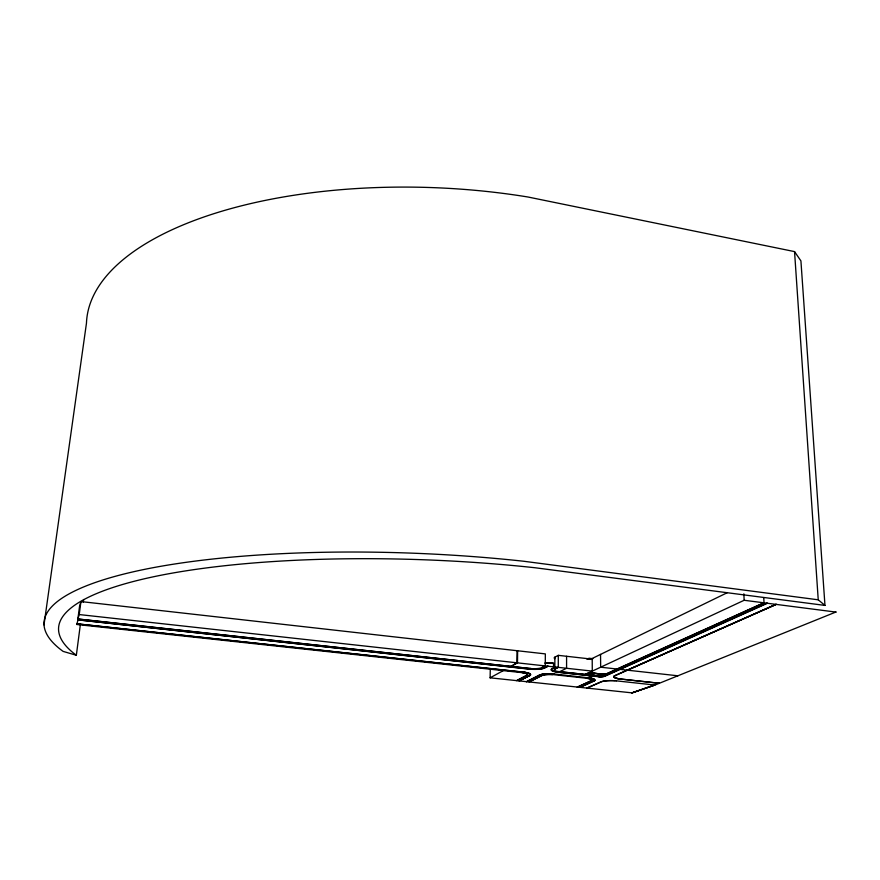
<?xml version="1.0" encoding="UTF-8"?>
<svg xmlns="http://www.w3.org/2000/svg" width="880" height="880" viewBox="0 0 880 880"><rect width="100%" height="100%" fill="white"/><g stroke="black" fill="none" stroke-linecap="round" stroke-linejoin="round"><path stroke-width="1.32" d="M566.588 656.282L566.577 668.283L558.349 672.32L557.183 672.177A12.419 2.684 1.1 0 1 551.485 669.064L555.401 666.963M555.753 667.084L551.848 669.009A12.034 2.596 1.1 0 0 557.381 672.023M77.869 619.058L79.563 606.221L80.938 601.568L545.336 653.895L545.27 665.929L541.42 667.777A9.35 2.046 1.4 0 1 531.014 668.602L77.869 619.058L79.233 614.559L592.284 671.11L592.207 659.175L558.305 655.347L558.272 667.359L554.477 669.306A9.317 2.013 1.1 0 0 558.745 671.638L599.104 675.983L558.745 671.55M553.509 666.886L553.52 662.97L552.684 662.893A9.064 1.991 1.2 0 0 544.797 663.091M588.071 677.776L553.432 673.948A12.122 2.563 1.2 0 0 539.77 674.883L526.328 681.681M554.84 669.086L558.272 667.282M554.84 667.755L554.873 657.14L558.305 655.347M544.346 667.975L547.8 666.127L543.785 668.129M548.152 666.248L544.115 668.173M539.209 675.191L539.77 674.96A12.122 2.563 1.2 0 1 553.432 674.025M541.893 667.667L545.27 665.841M541.937 675.455L529.067 681.967L542.41 675.257A9.097 1.925 1.2 0 1 552.64 674.553L587.62 678.359A9.053 1.892 1 0 1 591.558 680.581L577.324 687.115L591.558 680.581A9.053 1.892 1 0 0 587.62 678.436L586.751 678.326M526.658 681.714L540.089 675.004A11.759 2.486 1.2 0 1 553.333 674.014M544.115 668.261A12.463 2.717 1.4 0 1 530.266 669.24L78.089 619.872L530.354 669.075M529.87 675.587L530.255 675.257A12.122 2.585 1.5 0 0 524.392 672.221L76.89 623.832L524.392 672.298A12.122 2.585 1.5 0 1 530.255 675.345L519.398 680.856M530.167 668.525L78.331 619.014L76.692 624.481L522.918 672.749A9.097 1.936 1.5 0 1 527.318 675.026L516.637 680.647L527.318 675.114A9.097 1.936 1.5 0 0 522.918 672.837L522.115 672.65M517.055 650.705L516.901 662.805L510.961 666.424L517.484 662.871L517.638 650.771M835.989 611.985L654.951 685.047L632.082 692.868L490.105 677.82L490.292 668.844M79.233 614.559L80.938 601.568M44 624.877L86.471 323.125A342.199 148.61 2.2 0 1 528.055 197.021L794.541 251.603L800.921 260.898L824.967 605.418L818.235 599.808L523.743 561.253A372.658 85.195 2.4 0 0 149.149 568.447A372.658 85.195 2.4 0 0 63.129 651.398L76.34 655.259L80.432 623.986M83.281 602.239L83.644 599.511M599.269 675.543L600.248 675.455M554.873 657.14L554.521 657.36A9.284 2.079 1 0 0 554.895 658.702M836 612.095L744.161 600.27L584.98 674.52L584.98 675.213L588.5 675.444C588.137 674.069 588.61 676.423 589.908 675.565L588.896 674.872L588.764 675.543M589.787 675.048L589.908 675.565M589.787 675.631L592.614 675.356M592.614 675.884L594.154 675.939L592.999 675.4M584.98 675.213L589.127 672.837L605.517 674.41L601.755 675.796L602.338 675.829L764.027 602.822L763.752 597.696M594.033 676.005L596.981 675.763L595.837 676.159M601.04 675.994L603.152 675.587L601.37 676.346L596.86 676.247M490.105 677.82L503.162 670.681M603.339 675.191L603.911 675.114L602.69 675.411M627.33 670.175L776.347 604.307L614.339 675.884A12.331 2.596 0.6 0 0 619.41 678.887L620.708 678.964M615.153 675.664L614.702 675.906A11.957 2.519 0.6 0 0 619.608 678.832M603.042 675.653L600.325 676.39L600.292 675.378L601.986 675.411M586.971 659.252L589.039 658.251L592.889 658.68M590.205 659.45L727.408 592.625M603.449 675.147L604.802 674.498M604.56 674.861L604.208 674.784M585.431 674.487L589.303 672.683L605.264 674.531M587.345 674.784L587.345 675.422M601.865 675.84L764.016 602.723M580.03 687.401L594.451 680.878A12.078 2.53 1 0 0 589.215 677.919L587.906 677.765M557.183 672.089L598.389 676.687A5.643 1.199 0.8 0 0 604.791 676.269L767.426 603.262M615.307 680.757A12.045 2.486 0.7 0 0 601.513 681.648L586.795 688.127L601.821 681.604A11.671 2.409 0.7 0 1 615.197 680.746L616.506 680.79M614.812 675.719L775.94 604.362M541.937 675.532L542.41 675.334A9.097 1.925 1.2 0 1 552.64 674.641M601.744 675.796L602.173 675.796M631.774 692.923L654.434 684.992M605.088 676.148L604.791 676.269A5.643 1.199 0.8 0 1 598.389 676.599M601.238 675.752L602.173 675.884M602.14 675.345L601.37 676.346M601.524 675.4L601.623 676.291M601.755 675.983L599.269 675.994M600.424 676.456L599.929 676.467A2.486 0.616 -1.5 0 1 598.961 676.434L599.379 676.005M599.599 676.016L600.908 676.005M529.023 669.042L530.354 669.163A12.089 2.64 1.4 0 0 543.785 668.206M554.653 674.146L553.333 674.102A11.759 2.486 1.2 0 0 540.089 675.004M552.629 663.047L552.519 663.036A8.404 1.848 1.2 0 0 546.128 663.091M530.167 668.437L531.014 668.514M558.349 672.243L598.499 676.533A5.258 1.111 0.8 0 0 604.472 676.137L767.008 603.108M659.362 683.276L620.543 679.03L659.197 683.254M616.363 680.856L654.951 685.047L632.082 692.868M605.517 674.388L589.127 672.837M590.359 674.487L591.272 674.586M591.778 674.652L592.691 674.74M593.186 674.806L594.099 674.894M591.899 658.944L589.391 659.153M591.833 659.34L589.215 659.109M588.907 659.186L591.91 659.428M677.908 675.796L600.666 667.205L600.545 654.401M620.543 679.118L619.41 678.975A12.331 2.596 0.6 0 1 614.339 675.961M824.967 605.418L535.062 567.754A368.434 83.248 2.3 0 0 164.549 574.541A368.434 83.248 2.3 0 0 76.34 655.259M794.541 251.603L818.235 599.808M743.853 593.835L744.161 600.27M600.094 675.455L600.105 676.467M593.142 675.334L593.01 675.917M591.723 675.719L591.591 675.796M590.304 675.598L590.304 675.026L590.183 675.675M588.896 674.872L588.896 675.466M579.7 687.368L594.099 680.768A11.715 2.453 1 0 0 589.017 677.897M589.215 677.842A12.078 2.53 1 0 1 594.451 680.801M524.216 672.364A11.759 2.508 1.5 0 1 529.903 675.312L519.057 680.9L529.903 675.224A11.748 2.508 1.5 0 0 524.216 672.287"/></g></svg>
